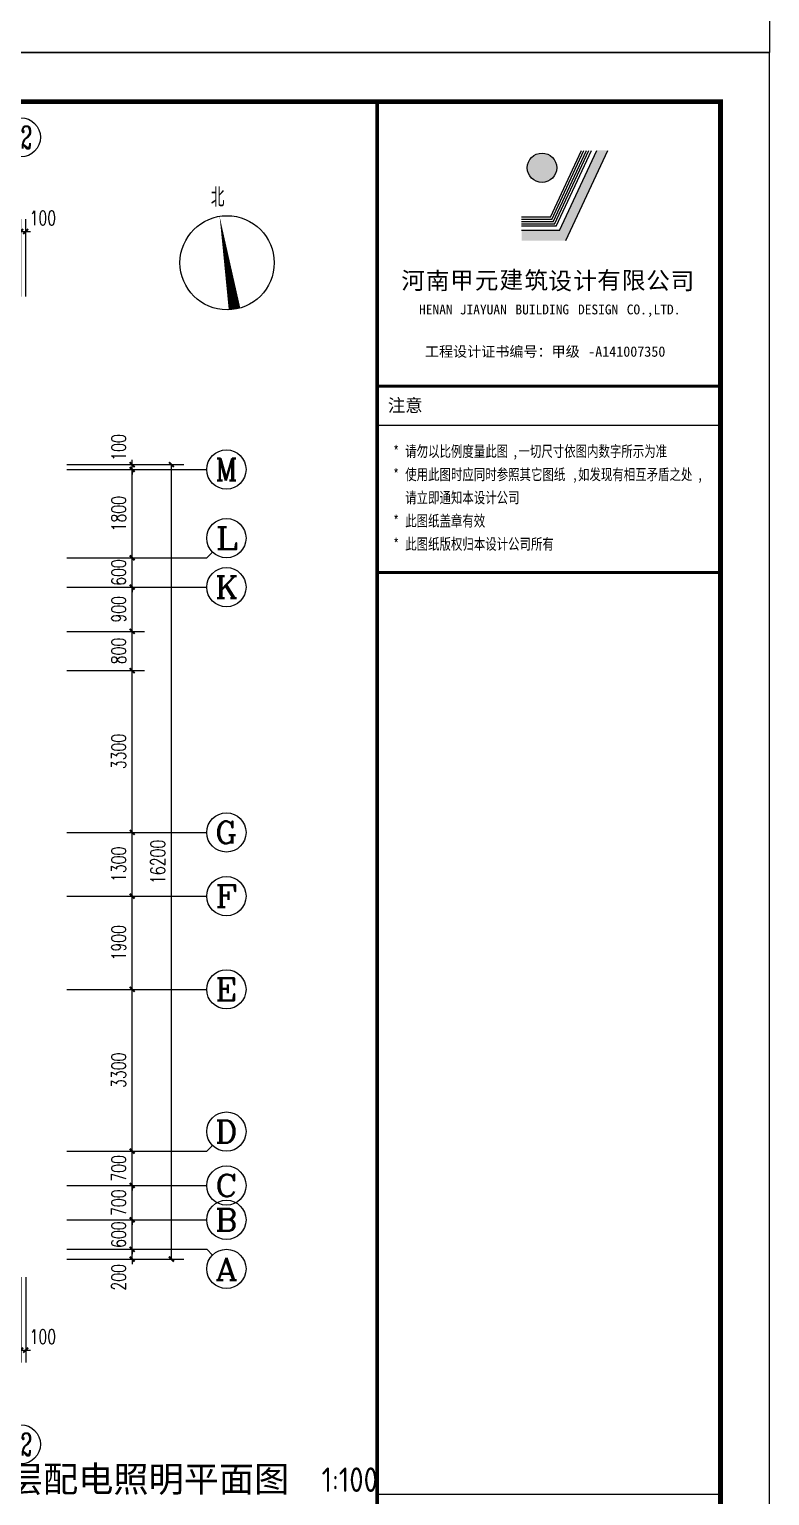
# Model space of a CAD drawing. Extents: x -993182 to -819982, y 169304 to 600104.
# Drawn here: x -924175 to -909082, y 392480 to 422378 of the extents above; entities that cross this region are included whole.
import ezdxf
from ezdxf.enums import TextEntityAlignment as Align

# ---------------------------------------------------------------- set-up
doc = ezdxf.new("R2010")
doc.units = 0
doc.header["$LTSCALE"] = 1000
doc.header["$MEASUREMENT"] = 0
for name, color, linetype in [('AXIS', 3, 'Continuous'), ('AXIS_TEXT', 7, 'Continuous'), ('DIM_SYMB', 3, 'Continuous'), ('PUB_TEXT', 7, 'Continuous'), ('PUB_TITLE', 146, 'Continuous'), ('面层', 215, 'Continuous')]:
    doc.layers.add(name, color=color, linetype=linetype)
doc.styles.add('-黑体', font='simhei.ttf')
doc.styles.add('300', font='', dxfattribs={"width": 0.75, "height": 300})
doc.styles.add('_TCH_AXIS', font='COMPLEX', dxfattribs={"bigfont": 'GBCBIG'})
doc.styles.add('_TCH_DIM', font='SIMPLEX', dxfattribs={"bigfont": 'GBCBIG'})
doc.styles.add('_TCH_DIM_T3', font='SIMPLEX', dxfattribs={"width": 0.705882, "bigfont": 'GBCBIG'})
doc.styles.add('COMPLEX', font='COMPLEX')
doc.styles.get("Standard").update_dxf_attribs({"font": 'gbenor.shx', "bigfont": 'gbcbig.shx'})
doc.styles.add('THT', font='simhei.ttf')
doc.styles.get('300').set_extended_font_data('SimSun')
doc.dimstyles.new('_TCH_ARCH&&100', dxfattribs={"dimtxt": 297.5, "dimasz": 100, "dimexe": 250, "dimexo": 300, "dimgap": 126.25, "dimtad": 1, "dimdec": 0, "dimzin": 0, "dimdsep": 46, "dimtxsty": '_TCH_DIM_T3', "dimblk": 'ARCHTICK', "dimcen": 0.09, "dimclrt": 7, "dimazin": 2, "dimtfac": 1, "dimtdec": 0, "dimtix": 1, "dimtmove": 2, "dimatfit": 3, "dimfxl": 0, "dimtolj": 1, "dimtzin": 0, "dimarcsym": 0})

# ---------------------------------------------------------------- blocks, each defined once
blk = doc.blocks.new('_AXISO')
blk.add_circle((0, 0), 0.5)
at = {"layer": 'AXIS_TEXT', "style": 'COMPLEX', "width": 1.041667}
blk.add_attdef('A', text='', height=0.56, dxfattribs=at).set_placement((-0.25, -0.28), (0.25, -0.28), align=Align.FIT)
blk = doc.blocks.new('_ArchTick')
at = {"color": 0, "linetype": 'ByBlock', "const_width": 0.4}
blk.add_lwpolyline([(-0.5, -0.5), (0.5, 0.5)], dxfattribs=at)
blk = doc.blocks.new('*D605')
at = {"layer": 'AXIS', "color": 0, "lineweight": -2}
for p, q in [((-285509, -347382), (-285509, -349122)), ((-285409, -347382), (-285409, -349122)), ((-285509, -348872), (-285609, -348872)), ((-285509, -348872), (-285409, -348872)), ((-285409, -348872), (-285309, -348872))]:
    blk.add_line(p, q, dxfattribs=at)
at = {"layer": 'Defpoints', "color": 0}
for p in [(-285509, -347082), (-285409, -347082), (-285409, -348872)]:
    blk.add_point(p, dxfattribs=at)
at = {"layer": 'AXIS', "color": 0, "lineweight": -2, "xscale": 100, "yscale": 100, "zscale": 100}
blk.add_blockref('_ArchTick', (-285509, -348872), dxfattribs=at)
at = {"layer": 'AXIS', "color": 0, "lineweight": -2, "xscale": 100, "yscale": 100, "zscale": 100, "rotation": 180}
blk.add_blockref('_ArchTick', (-285409, -348872), dxfattribs=at)
at = {"layer": 'AXIS', "color": 7, "insert": (-285059, -348597), "char_height": 297.5, "attachment_point": 5, "style": '_TCH_DIM_T3'}
blk.add_mtext('\\A1;100', dxfattribs=at)
blk = doc.blocks.new('*D606')
at = {"layer": 'AXIS', "color": 0, "lineweight": -2}
for p, q in [((-284570, -330816), (-282188, -330816)), ((-282438, -347016), (-282438, -330816)), ((-284570, -347016), (-282188, -347016))]:
    blk.add_line(p, q, dxfattribs=at)
at = {"layer": 'Defpoints', "color": 0}
for p in [(-284870, -330816), (-282438, -330816), (-284870, -347016)]:
    blk.add_point(p, dxfattribs=at)
at = {"layer": 'AXIS', "color": 0, "lineweight": -2, "xscale": 100, "yscale": 100, "zscale": 100}
for p, rotation in [((-282438, -330816), 90), ((-282438, -347016), 270)]:
    blk.add_blockref('_ArchTick', p, dxfattribs=dict(at, rotation=rotation))
at = {"layer": 'AXIS', "color": 7, "insert": (-282713, -338916), "char_height": 297.5, "attachment_point": 5, "rotation": 90, "style": '_TCH_DIM_T3'}
blk.add_mtext('\\A1;16200', dxfattribs=at)
blk = doc.blocks.new('*D607')
at = {"layer": 'AXIS', "color": 0, "lineweight": -2}
for p, q in [((-284570, -346816), (-282988, -346816)), ((-283238, -346816), (-283238, -346716)), ((-283238, -347016), (-283238, -346816)), ((-284570, -347016), (-282988, -347016)), ((-283238, -347016), (-283238, -347116))]:
    blk.add_line(p, q, dxfattribs=at)
at = {"layer": 'Defpoints', "color": 0}
for p in [(-284870, -346816), (-283238, -346816), (-284870, -347016)]:
    blk.add_point(p, dxfattribs=at)
at = {"layer": 'AXIS', "color": 0, "lineweight": -2, "xscale": 100, "yscale": 100, "zscale": 100}
for p, rotation in [((-283238, -346816), 270), ((-283238, -347016), 90)]:
    blk.add_blockref('_ArchTick', p, dxfattribs=dict(at, rotation=rotation))
at = {"layer": 'AXIS', "color": 7, "insert": (-283513, -347386), "char_height": 297.5, "attachment_point": 5, "rotation": 90, "style": '_TCH_DIM_T3'}
blk.add_mtext('\\A1;200', dxfattribs=at)
blk = doc.blocks.new('*D608')
at = {"layer": 'AXIS', "color": 0, "lineweight": -2}
for p, q in [((-284570, -346216), (-282988, -346216)), ((-283238, -346216), (-283238, -346116)), ((-283238, -346816), (-283238, -346216)), ((-284570, -346816), (-282988, -346816)), ((-283238, -346816), (-283238, -346916))]:
    blk.add_line(p, q, dxfattribs=at)
at = {"layer": 'Defpoints', "color": 0}
for p in [(-284870, -346216), (-283238, -346216), (-284870, -346816)]:
    blk.add_point(p, dxfattribs=at)
at = {"layer": 'AXIS', "color": 0, "lineweight": -2, "xscale": 100, "yscale": 100, "zscale": 100}
for p, rotation in [((-283238, -346216), 270), ((-283238, -346816), 90)]:
    blk.add_blockref('_ArchTick', p, dxfattribs=dict(at, rotation=rotation))
at = {"layer": 'AXIS', "color": 7, "insert": (-283513, -346516), "char_height": 297.5, "attachment_point": 5, "rotation": 90, "style": '_TCH_DIM_T3'}
blk.add_mtext('\\A1;600', dxfattribs=at)
blk = doc.blocks.new('*D609')
at = {"layer": 'AXIS', "color": 0, "lineweight": -2}
for p, q in [((-284570, -345516), (-282988, -345516)), ((-283238, -345516), (-283238, -345416)), ((-283238, -346216), (-283238, -345516)), ((-284570, -346216), (-282988, -346216)), ((-283238, -346216), (-283238, -346316))]:
    blk.add_line(p, q, dxfattribs=at)
at = {"layer": 'Defpoints', "color": 0}
for p in [(-284870, -345516), (-283238, -345516), (-284870, -346216)]:
    blk.add_point(p, dxfattribs=at)
at = {"layer": 'AXIS', "color": 0, "lineweight": -2, "xscale": 100, "yscale": 100, "zscale": 100}
for p, rotation in [((-283238, -345516), 270), ((-283238, -346216), 90)]:
    blk.add_blockref('_ArchTick', p, dxfattribs=dict(at, rotation=rotation))
at = {"layer": 'AXIS', "color": 7, "insert": (-283513, -345866), "char_height": 297.5, "attachment_point": 5, "rotation": 90, "style": '_TCH_DIM_T3'}
blk.add_mtext('\\A1;700', dxfattribs=at)
blk = doc.blocks.new('*D610')
at = {"layer": 'AXIS', "color": 0, "lineweight": -2}
for p, q in [((-283238, -344816), (-283238, -344716)), ((-284570, -344816), (-282988, -344816)), ((-283238, -345516), (-283238, -344816)), ((-284570, -345516), (-282988, -345516)), ((-283238, -345516), (-283238, -345616))]:
    blk.add_line(p, q, dxfattribs=at)
at = {"layer": 'Defpoints', "color": 0}
for p in [(-284870, -344816), (-283238, -344816), (-284870, -345516)]:
    blk.add_point(p, dxfattribs=at)
at = {"layer": 'AXIS', "color": 0, "lineweight": -2, "xscale": 100, "yscale": 100, "zscale": 100}
for p, rotation in [((-283238, -344816), 270), ((-283238, -345516), 90)]:
    blk.add_blockref('_ArchTick', p, dxfattribs=dict(at, rotation=rotation))
at = {"layer": 'AXIS', "color": 7, "insert": (-283513, -345166), "char_height": 297.5, "attachment_point": 5, "rotation": 90, "style": '_TCH_DIM_T3'}
blk.add_mtext('\\A1;700', dxfattribs=at)
blk = doc.blocks.new('*D611')
at = {"layer": 'AXIS', "color": 0, "lineweight": -2}
for p, q in [((-284570, -341516), (-282988, -341516)), ((-283238, -344816), (-283238, -341516)), ((-284570, -344816), (-282988, -344816))]:
    blk.add_line(p, q, dxfattribs=at)
at = {"layer": 'Defpoints', "color": 0}
for p in [(-284870, -341516), (-283238, -341516), (-284870, -344816)]:
    blk.add_point(p, dxfattribs=at)
at = {"layer": 'AXIS', "color": 0, "lineweight": -2, "xscale": 100, "yscale": 100, "zscale": 100}
for p, rotation in [((-283238, -341516), 90), ((-283238, -344816), 270)]:
    blk.add_blockref('_ArchTick', p, dxfattribs=dict(at, rotation=rotation))
at = {"layer": 'AXIS', "color": 7, "insert": (-283513, -343166), "char_height": 297.5, "attachment_point": 5, "rotation": 90, "style": '_TCH_DIM_T3'}
blk.add_mtext('\\A1;3300', dxfattribs=at)
blk = doc.blocks.new('*D612')
at = {"layer": 'AXIS', "color": 0, "lineweight": -2}
for p, q in [((-284570, -339616), (-282988, -339616)), ((-283238, -341516), (-283238, -339616)), ((-284570, -341516), (-282988, -341516))]:
    blk.add_line(p, q, dxfattribs=at)
at = {"layer": 'Defpoints', "color": 0}
for p in [(-284870, -339616), (-283238, -339616), (-284870, -341516)]:
    blk.add_point(p, dxfattribs=at)
at = {"layer": 'AXIS', "color": 0, "lineweight": -2, "xscale": 100, "yscale": 100, "zscale": 100}
for p, rotation in [((-283238, -339616), 90), ((-283238, -341516), 270)]:
    blk.add_blockref('_ArchTick', p, dxfattribs=dict(at, rotation=rotation))
at = {"layer": 'AXIS', "color": 7, "insert": (-283513, -340566), "char_height": 297.5, "attachment_point": 5, "rotation": 90, "style": '_TCH_DIM_T3'}
blk.add_mtext('\\A1;1900', dxfattribs=at)
blk = doc.blocks.new('*D613')
at = {"layer": 'AXIS', "color": 0, "lineweight": -2}
for p, q in [((-284570, -338316), (-282988, -338316)), ((-283238, -339616), (-283238, -338316)), ((-284570, -339616), (-282988, -339616))]:
    blk.add_line(p, q, dxfattribs=at)
at = {"layer": 'Defpoints', "color": 0}
for p in [(-284870, -338316), (-283238, -338316), (-284870, -339616)]:
    blk.add_point(p, dxfattribs=at)
at = {"layer": 'AXIS', "color": 0, "lineweight": -2, "xscale": 100, "yscale": 100, "zscale": 100}
for p, rotation in [((-283238, -338316), 90), ((-283238, -339616), 270)]:
    blk.add_blockref('_ArchTick', p, dxfattribs=dict(at, rotation=rotation))
at = {"layer": 'AXIS', "color": 7, "insert": (-283513, -338966), "char_height": 297.5, "attachment_point": 5, "rotation": 90, "style": '_TCH_DIM_T3'}
blk.add_mtext('\\A1;1300', dxfattribs=at)
blk = doc.blocks.new('*D614')
at = {"layer": 'AXIS', "color": 0, "lineweight": -2}
for p, q in [((-284570, -335016), (-282988, -335016)), ((-283238, -338316), (-283238, -335016)), ((-284570, -338316), (-282988, -338316))]:
    blk.add_line(p, q, dxfattribs=at)
at = {"layer": 'Defpoints', "color": 0}
for p in [(-284870, -335016), (-283238, -335016), (-284870, -338316)]:
    blk.add_point(p, dxfattribs=at)
at = {"layer": 'AXIS', "color": 0, "lineweight": -2, "xscale": 100, "yscale": 100, "zscale": 100}
for p, rotation in [((-283238, -335016), 90), ((-283238, -338316), 270)]:
    blk.add_blockref('_ArchTick', p, dxfattribs=dict(at, rotation=rotation))
at = {"layer": 'AXIS', "color": 7, "insert": (-283513, -336666), "char_height": 297.5, "attachment_point": 5, "rotation": 90, "style": '_TCH_DIM_T3'}
blk.add_mtext('\\A1;3300', dxfattribs=at)
blk = doc.blocks.new('*D615')
at = {"layer": 'AXIS', "color": 0, "lineweight": -2}
for p, q in [((-284570, -334216), (-282988, -334216)), ((-283238, -335016), (-283238, -334216)), ((-284570, -335016), (-282988, -335016))]:
    blk.add_line(p, q, dxfattribs=at)
at = {"layer": 'Defpoints', "color": 0}
for p in [(-284870, -334216), (-283238, -334216), (-284870, -335016)]:
    blk.add_point(p, dxfattribs=at)
at = {"layer": 'AXIS', "color": 0, "lineweight": -2, "xscale": 100, "yscale": 100, "zscale": 100}
for p, rotation in [((-283238, -334216), 90), ((-283238, -335016), 270)]:
    blk.add_blockref('_ArchTick', p, dxfattribs=dict(at, rotation=rotation))
at = {"layer": 'AXIS', "color": 7, "insert": (-283513, -334616), "char_height": 297.5, "attachment_point": 5, "rotation": 90, "style": '_TCH_DIM_T3'}
blk.add_mtext('\\A1;800', dxfattribs=at)
blk = doc.blocks.new('*D616')
at = {"layer": 'AXIS', "color": 0, "lineweight": -2}
for p, q in [((-284570, -333316), (-282988, -333316)), ((-283238, -334216), (-283238, -333316)), ((-284570, -334216), (-282988, -334216))]:
    blk.add_line(p, q, dxfattribs=at)
at = {"layer": 'Defpoints', "color": 0}
for p in [(-284870, -333316), (-283238, -333316), (-284870, -334216)]:
    blk.add_point(p, dxfattribs=at)
at = {"layer": 'AXIS', "color": 0, "lineweight": -2, "xscale": 100, "yscale": 100, "zscale": 100}
for p, rotation in [((-283238, -333316), 90), ((-283238, -334216), 270)]:
    blk.add_blockref('_ArchTick', p, dxfattribs=dict(at, rotation=rotation))
at = {"layer": 'AXIS', "color": 7, "insert": (-283513, -333766), "char_height": 297.5, "attachment_point": 5, "rotation": 90, "style": '_TCH_DIM_T3'}
blk.add_mtext('\\A1;900', dxfattribs=at)
blk = doc.blocks.new('*D617')
at = {"layer": 'AXIS', "color": 0, "lineweight": -2}
for p, q in [((-284570, -332716), (-282988, -332716)), ((-283238, -332716), (-283238, -332616)), ((-283238, -333316), (-283238, -332716)), ((-284570, -333316), (-282988, -333316)), ((-283238, -333316), (-283238, -333416))]:
    blk.add_line(p, q, dxfattribs=at)
at = {"layer": 'Defpoints', "color": 0}
for p in [(-284870, -332716), (-283238, -332716), (-284870, -333316)]:
    blk.add_point(p, dxfattribs=at)
at = {"layer": 'AXIS', "color": 0, "lineweight": -2, "xscale": 100, "yscale": 100, "zscale": 100}
for p, rotation in [((-283238, -332716), 270), ((-283238, -333316), 90)]:
    blk.add_blockref('_ArchTick', p, dxfattribs=dict(at, rotation=rotation))
at = {"layer": 'AXIS', "color": 7, "insert": (-283513, -333016), "char_height": 297.5, "attachment_point": 5, "rotation": 90, "style": '_TCH_DIM_T3'}
blk.add_mtext('\\A1;600', dxfattribs=at)
blk = doc.blocks.new('*D618')
at = {"layer": 'AXIS', "color": 0, "lineweight": -2}
for p, q in [((-284570, -330916), (-282988, -330916)), ((-283238, -332716), (-283238, -330916)), ((-284570, -332716), (-282988, -332716))]:
    blk.add_line(p, q, dxfattribs=at)
at = {"layer": 'Defpoints', "color": 0}
for p in [(-284870, -330916), (-283238, -330916), (-284870, -332716)]:
    blk.add_point(p, dxfattribs=at)
at = {"layer": 'AXIS', "color": 0, "lineweight": -2, "xscale": 100, "yscale": 100, "zscale": 100}
for p, rotation in [((-283238, -330916), 90), ((-283238, -332716), 270)]:
    blk.add_blockref('_ArchTick', p, dxfattribs=dict(at, rotation=rotation))
at = {"layer": 'AXIS', "color": 7, "insert": (-283513, -331816), "char_height": 297.5, "attachment_point": 5, "rotation": 90, "style": '_TCH_DIM_T3'}
blk.add_mtext('\\A1;1800', dxfattribs=at)
blk = doc.blocks.new('*D619')
at = {"layer": 'AXIS', "color": 0, "lineweight": -2}
for p, q in [((-284570, -330816), (-282988, -330816)), ((-284570, -330916), (-282988, -330916)), ((-283238, -330816), (-283238, -330716)), ((-283238, -330916), (-283238, -330816)), ((-283238, -330916), (-283238, -331016))]:
    blk.add_line(p, q, dxfattribs=at)
at = {"layer": 'Defpoints', "color": 0}
for p in [(-284870, -330816), (-284870, -330916), (-283238, -330816)]:
    blk.add_point(p, dxfattribs=at)
at = {"layer": 'AXIS', "color": 0, "lineweight": -2, "xscale": 100, "yscale": 100, "zscale": 100}
for p, rotation in [((-283238, -330816), 270), ((-283238, -330916), 90)]:
    blk.add_blockref('_ArchTick', p, dxfattribs=dict(at, rotation=rotation))
at = {"layer": 'AXIS', "color": 7, "insert": (-283513, -330466), "char_height": 297.5, "attachment_point": 5, "rotation": 90, "style": '_TCH_DIM_T3'}
blk.add_mtext('\\A1;100', dxfattribs=at)
blk = doc.blocks.new('*D653')
at = {"layer": 'AXIS', "color": 0, "lineweight": -2}
for p, q in [((-285509, -327388), (-285509, -325812)), ((-285409, -327388), (-285409, -325812)), ((-285509, -326062), (-285609, -326062)), ((-285509, -326062), (-285409, -326062)), ((-285409, -326062), (-285309, -326062))]:
    blk.add_line(p, q, dxfattribs=at)
at = {"layer": 'Defpoints', "color": 0}
for p in [(-285409, -326062), (-285509, -327688), (-285409, -327688)]:
    blk.add_point(p, dxfattribs=at)
at = {"layer": 'AXIS', "color": 0, "lineweight": -2, "xscale": 100, "yscale": 100, "zscale": 100}
blk.add_blockref('_ArchTick', (-285509, -326062), dxfattribs=at)
at = {"layer": 'AXIS', "color": 0, "lineweight": -2, "xscale": 100, "yscale": 100, "zscale": 100, "rotation": 180}
blk.add_blockref('_ArchTick', (-285409, -326062), dxfattribs=at)
at = {"layer": 'AXIS', "color": 7, "insert": (-285059, -325787), "char_height": 297.5, "attachment_point": 5, "style": '_TCH_DIM_T3'}
blk.add_mtext('\\A1;100', dxfattribs=at)
blk = doc.blocks.new('A$C61A6557E')
at = {"layer": 'PUB_TITLE'}
blk.add_hatch(color=256, dxfattribs=at).paths.add_polyline_path([(4727, 56407), (4502, 56407), (3742, 54772), (2969, 54772), (2969, 54568), (3872, 54568)])
h = blk.add_hatch(color=256, dxfattribs=at)
edge = h.paths.add_edge_path()
edge.add_ellipse((3384, 56052), major_axis=(-212, 212), ratio=1, start_angle=0, end_angle=360)
for p, q in [((3554, 55043), (4189, 56407)), ((3583, 54997), (4239, 56407)), ((3612, 54951), (4290, 56407)), ((3641, 54905), (4341, 56407)), ((3671, 54859), (4391, 56407)), ((3742, 54772), (4502, 56407)), ((3872, 54568), (4727, 56407)), ((3554, 55043), (2969, 55043)), ((3583, 54997), (2969, 54997)), ((3612, 54951), (2969, 54951)), ((3641, 54905), (2969, 54905)), ((3671, 54859), (2969, 54859)), ((3742, 54772), (2969, 54772)), ((41, 51600), (7025, 51600)), ((7052, 51600), (41, 51600)), ((41, 51600), (7052, 51600)), ((57, 51600), (7068, 51600)), ((41, 50800), (7052, 50800)), ((41, 50800), (7052, 50800)), ((25, 47800), (7025, 47800)), ((7025, 29000), (14, 29000))]:
    blk.add_line(p, q, dxfattribs=at)
at = {"layer": 'PUB_TITLE', "const_width": 75}
blk.add_lwpolyline([(25, 0), (7025, 0), (7025, 57400), (25, 57400)], close=True, dxfattribs=at)
at = {"layer": 'PUB_TITLE'}
for points, const_width in [([(25, 0), (25, 57400)], 75), ([(25, 57400), (25, 50733)], 60), ([(25, 0), (25, 57400)], 40), ([(7052, 51600), (41, 51600)], 60), ([(25, 50733), (25, 0)], 60), ([(41, 47800), (7052, 47800)], 56.5), ([(41, 47800), (7052, 47800)], 56.5)]:
    blk.add_lwpolyline(points, dxfattribs=dict(at, const_width=const_width))
blk.add_lwpolyline([(25, 57400), (7025, 57400), (7025, 51600), (25, 51600)], close=True, dxfattribs=at)
blk.add_ellipse((3384, 56052), major_axis=(-212, 212), ratio=1, start_param=3.926991, end_param=10.210176, dxfattribs=at)
at = {"layer": 'PUB_TITLE', "style": 'THT'}
for s, height, p in [('河', 352, (515, 53577)), ('南', 352, (1017, 53574)), ('甲', 352, (1511, 53582)), ('元', 352, (2014, 53580)), ('建', 352, (2518, 53590)), ('筑', 352, (3026, 53580)), ('设', 352, (3515, 53570)), ('计', 352, (4024, 53575)), ('有', 352, (4511, 53585)), ('限', 352, (5012, 53581)), ('公', 352, (5509, 53576)), ('司', 352, (6006, 53569)), ('HENAN', 201.1, (878, 53062)), ('JIAYUAN', 201.1, (1708, 53062)), ('BUILDING', 201.1, (2842, 53062)), ('DESIGN', 201.1, (4118, 53062)), ('CO.,LTD.', 201.1, (5111, 53062)), ('工程设计证书编号：甲级', 210.3, (998, 52199)), ('-A141007350', 210.3, (4325, 52199)), ('注意', 260, (241, 51078))]:
    blk.add_text(s, height=height, dxfattribs=at).set_placement(p)
at = {"layer": 'PUB_TITLE', "style": '300', "width": 0.75}
for s, height, p in [('*', 228, (352, 50158)), ('请勿以比例度量此图', 227.8, (595, 50158)), ('一切尺寸依图内数字所示为准', 227.85, (2904, 50158)), ('*', 228, (352, 49685)), ('使用此图时应同时参照其它图纸', 227.85, (595, 49685)), (',', 228, (2782, 50158)), ('如发现有相互矛盾之处', 227.8, (4119, 49685)), (',', 228, (3998, 49685)), (',', 228, (6549, 49685)), ('请立即通知本设计公司', 227.8, (595, 49212)), ('*', 228, (352, 48739)), ('此图纸盖章有效', 227.8, (595, 48739)), ('*', 228, (352, 48266)), ('此图纸版权归本设计公司所有', 227.85, (595, 48266))]:
    blk.add_text(s, height=height, dxfattribs=at).set_placement(p)
blk = doc.blocks.new('5#、7#楼参照')
at = {"layer": 'AXIS'}
for p, q in [((-284223.2, -330915.6), (-281717.6, -330915.6)), ((-284223.2, -332715.6), (-281717.6, -332715.6)), ((-281600.4, -332598.4), (-281717.6, -332715.6)), ((-284223.2, -333315.6), (-281717.6, -333315.6)), ((-284223.2, -338315.6), (-281717.6, -338315.6)), ((-284223.2, -339615.6), (-281717.6, -339615.6)), ((-284223.2, -341515.6), (-281717.6, -341515.6)), ((-281600.4, -344698.4), (-281717.6, -344815.6)), ((-284223.2, -344815.6), (-281717.6, -344815.6)), ((-284223.2, -345515.6), (-281717.6, -345515.6)), ((-284223.2, -346215.6), (-281717.6, -346215.6)), ((-284223.2, -346815.6), (-281717.6, -346815.6)), ((-281600.4, -346932.7), (-281717.6, -346815.6))]:
    blk.add_line(p, q, dxfattribs=at)
at = {"layer": 'DIM_SYMB'}
blk.add_lwpolyline([(-281150.4, -327648.3, 240, 0, 0), (-281456.1, -325752.8, 0, 0, 0)], format="xyseb", dxfattribs=at)
blk.add_circle((-281303.2, -326700.5), 960, dxfattribs=at)
at = {"layer": 'PUB_TITLE'}
blk.add_lwpolyline([(-354342.7, -381815.5), (-270242.7, -381815.5), (-270242.7, -322415.5), (-354342.7, -322415.5)], close=True, dxfattribs=at)
at = {"layer": 'PUB_TITLE', "const_width": 100}
blk.add_lwpolyline([(-351842.7, -380815.5), (-271242.7, -380815.5), (-271242.7, -323415.5), (-351842.7, -323415.5)], close=True, dxfattribs=at)
at = {"layer": 'AXIS'}
ref = blk.add_blockref('_AXISO', (-285508.8, -324142.4), dxfattribs=dict(at, xscale=800, yscale=800, zscale=800))
ref.add_attrib('A', '42', dxfattribs={"layer": 'AXIS_TEXT', "height": 452.55, "style": '_TCH_AXIS', "width": 0.6}).set_placement((-285735.1, -324368.7), (-285282.5, -324368.7), align=Align.FIT)
ref = blk.add_blockref('_AXISO', (-281317.6, -330915.6), dxfattribs=dict(at, xscale=800, yscale=800, zscale=800))
ref.add_attrib('A', 'M', dxfattribs={"layer": 'AXIS_TEXT', "height": 452.5, "style": '_TCH_AXIS'}).set_placement((-281543.8, -331141.9), (-281091.3, -331141.9), align=Align.FIT)
ref = blk.add_blockref('_AXISO', (-281317.6, -332315.6), dxfattribs=dict(at, xscale=800, yscale=800, zscale=800))
ref.add_attrib('A', 'L', dxfattribs={"layer": 'AXIS_TEXT', "height": 452.5, "style": '_TCH_AXIS', "width": 1.4}).set_placement((-281543.8, -332541.9), (-281091.3, -332541.9), align=Align.FIT)
ref = blk.add_blockref('_AXISO', (-281317.6, -333315.6), dxfattribs=dict(at, xscale=800, yscale=800, zscale=800))
ref.add_attrib('A', 'K', dxfattribs={"layer": 'AXIS_TEXT', "height": 452.5, "style": '_TCH_AXIS', "width": 1.105263}).set_placement((-281543.8, -333541.9), (-281091.3, -333541.9), align=Align.FIT)
ref = blk.add_blockref('_AXISO', (-281317.6, -338315.6), dxfattribs=dict(at, xscale=800, yscale=800, zscale=800))
ref.add_attrib('A', 'G', dxfattribs={"layer": 'AXIS_TEXT', "height": 452.5, "style": '_TCH_AXIS', "width": 1.166667}).set_placement((-281543.8, -338541.9), (-281091.3, -338541.9), align=Align.FIT)
ref = blk.add_blockref('_AXISO', (-281317.6, -339615.6), dxfattribs=dict(at, xscale=800, yscale=800, zscale=800))
ref.add_attrib('A', 'F', dxfattribs={"layer": 'AXIS_TEXT', "height": 452.5, "style": '_TCH_AXIS', "width": 1.3125}).set_placement((-281543.8, -339841.9), (-281091.3, -339841.9), align=Align.FIT)
ref = blk.add_blockref('_AXISO', (-281317.6, -341515.6), dxfattribs=dict(at, xscale=800, yscale=800, zscale=800))
ref.add_attrib('A', 'E', dxfattribs={"layer": 'AXIS_TEXT', "height": 452.5, "style": '_TCH_AXIS', "width": 1.3125}).set_placement((-281543.8, -341741.9), (-281091.3, -341741.9), align=Align.FIT)
ref = blk.add_blockref('_AXISO', (-281317.6, -344415.6), dxfattribs=dict(at, xscale=800, yscale=800, zscale=800))
ref.add_attrib('A', 'D', dxfattribs={"layer": 'AXIS_TEXT', "height": 452.5, "style": '_TCH_AXIS', "width": 1.235294}).set_placement((-281543.8, -344641.9), (-281091.3, -344641.9), align=Align.FIT)
ref = blk.add_blockref('_AXISO', (-281317.6, -345515.6), dxfattribs=dict(at, xscale=800, yscale=800, zscale=800))
ref.add_attrib('A', 'C', dxfattribs={"layer": 'AXIS_TEXT', "height": 452.5, "style": '_TCH_AXIS', "width": 1.4}).set_placement((-281543.8, -345741.9), (-281091.3, -345741.9), align=Align.FIT)
ref = blk.add_blockref('_AXISO', (-281317.6, -346215.6), dxfattribs=dict(at, xscale=800, yscale=800, zscale=800))
ref.add_attrib('A', 'B', dxfattribs={"layer": 'AXIS_TEXT', "height": 452.5, "style": '_TCH_AXIS', "width": 1.235294}).set_placement((-281543.8, -346441.9), (-281091.3, -346441.9), align=Align.FIT)
ref = blk.add_blockref('_AXISO', (-281317.6, -347215.6), dxfattribs=dict(at, xscale=800, yscale=800, zscale=800))
ref.add_attrib('A', 'A', dxfattribs={"layer": 'AXIS_TEXT', "height": 452.5, "style": '_TCH_AXIS', "width": 1.166667}).set_placement((-281543.8, -347441.9), (-281091.3, -347441.9), align=Align.FIT)
ref = blk.add_blockref('_AXISO', (-285508.8, -350791.7), dxfattribs=dict(at, xscale=800, yscale=800, zscale=800))
ref.add_attrib('A', '42', dxfattribs={"layer": 'AXIS_TEXT', "height": 452.55, "style": '_TCH_AXIS', "width": 0.6}).set_placement((-285735.1, -351017.9), (-285282.5, -351017.9), align=Align.FIT)
for base, p1, p2, angle, picture, middle in [((-285408.8, -326062.4), (-285508.8, -327688), (-285408.8, -327688), 0, '*D653', (-285058.8, -325787.4)), ((-283237.6, -330815.6), (-284870.5, -330915.6), (-284870.5, -330815.6), 90, '*D619', (-283512.6, -330465.6)), ((-283237.6, -346815.6), (-284870.5, -347015.6), (-284870.5, -346815.6), 90, '*D607', (-283512.6, -347385.6)), ((-285408.8, -348871.7), (-285508.8, -347082), (-285408.8, -347082), 0, '*D605', (-285058.8, -348596.7))]:
    dim = blk.add_linear_dim(base=base, p1=p1, p2=p2, angle=angle, dimstyle='_TCH_ARCH&&100', dxfattribs=at)
    dim.commit()
    dim.dimension.update_dxf_attribs({"geometry": picture, "text_midpoint": middle, "dimtype": 129})
for p1, p2, distance, picture, middle in [((-284870.5, -347015.6), (-284870.5, -330815.6), -2432.9, '*D606', (-282712.6, -338915.6)), ((-284870.5, -332715.6), (-284870.5, -330915.6), -1632.9, '*D618', (-283512.6, -331815.6)), ((-284870.5, -333315.6), (-284870.5, -332715.6), -1632.9, '*D617', (-283512.6, -333015.6)), ((-284870.5, -334215.6), (-284870.5, -333315.6), -1632.9, '*D616', (-283512.6, -333765.6)), ((-284870.5, -335015.6), (-284870.5, -334215.6), -1632.9, '*D615', (-283512.6, -334615.6)), ((-284870.5, -338315.6), (-284870.5, -335015.6), -1632.9, '*D614', (-283512.6, -336665.6)), ((-284870.5, -339615.6), (-284870.5, -338315.6), -1632.9, '*D613', (-283512.6, -338965.6)), ((-284870.5, -341515.6), (-284870.5, -339615.6), -1632.9, '*D612', (-283512.6, -340565.6)), ((-284870.5, -344815.6), (-284870.5, -341515.6), -1632.9, '*D611', (-283512.6, -343165.6)), ((-284870.5, -345515.6), (-284870.5, -344815.6), -1632.9, '*D610', (-283512.6, -345165.6)), ((-284870.5, -346215.6), (-284870.5, -345515.6), -1632.9, '*D609', (-283512.6, -345865.6)), ((-284870.5, -346815.6), (-284870.5, -346215.6), -1632.9, '*D608', (-283512.6, -346515.6))]:
    dim = blk.add_aligned_dim(p1=p1, p2=p2, distance=distance, dimstyle='_TCH_ARCH&&100', dxfattribs=at)
    dim.commit()
    dim.dimension.update_dxf_attribs({"geometry": picture, "text_midpoint": middle})

msp = doc.modelspace()

# ---------------------------------------------------------------- linework, layer by layer
at = {"layer": 'PUB_TITLE'}
msp.add_lwpolyline([(-909082, 421904), (-909082, 481304), (-993182, 481304), (-993182, 421904)], close=True, dxfattribs=at)

# ---------------------------------------------------------------- block references
msp.add_blockref('A$C61A6557E', (-917107, 363504))
at = {"layer": '面层'}
msp.add_blockref('5#、7#楼参照', (-638840, 744319), dxfattribs=at)

# ---------------------------------------------------------------- texts
at = {"layer": 'DIM_SYMB', "color": 7, "style": '-黑体'}
msp.add_text('一层配电照明平面图', height=525.7, dxfattribs=at).set_placement((-925330, 392556, 0))
at = {"layer": 'DIM_SYMB', "color": 7}
msp.add_text('1:100', height=500, dxfattribs=at).set_placement((-918217, 392556, 0))
at = {"layer": 'PUB_TEXT', "style": '_TCH_DIM'}
msp.add_text('北', height=386, dxfattribs=at).set_placement((-920474, 418761))

doc.saveas('drawing.dxf')
